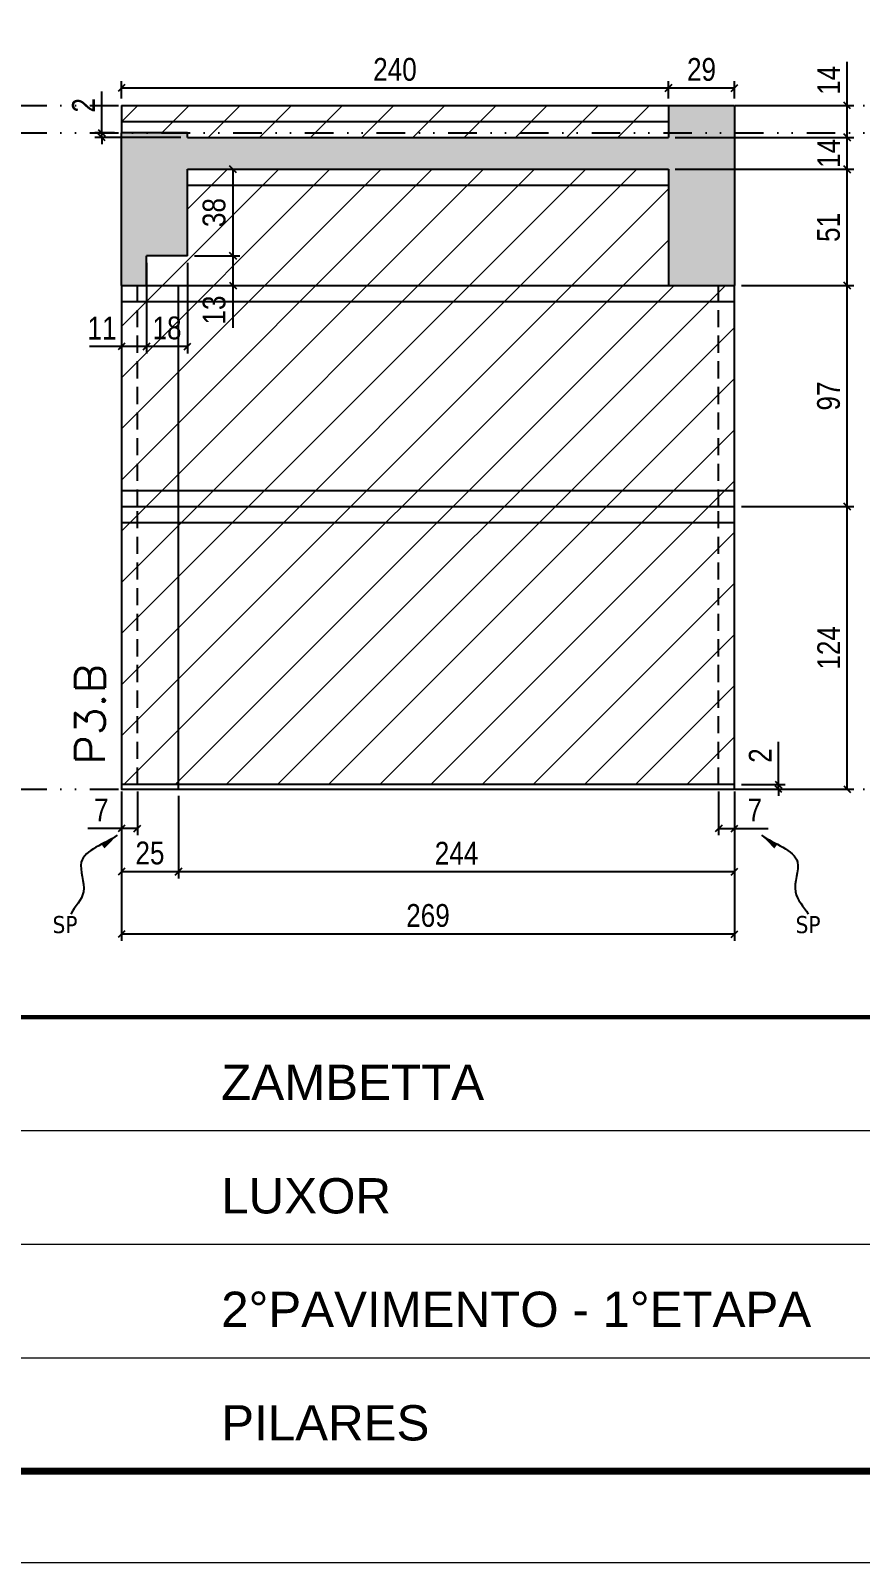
# Model space of a CAD drawing. Extents: x 14400 to 24104, y -21631 to 6985.
# Drawn here: x 15029 to 15393, y 3638 to 4310 of the extents above; entities that cross this region are included whole.
import ezdxf

# ---------------------------------------------------------------- set-up
doc = ezdxf.new("R2010")
doc.units = 0
for name, pattern in [('CONTINUO', [0]), ('DASHED', [0.75, 0.5, -0.25]), ('DIVIDE2', [0.625, 0.25, -0.125, 0, -0.125, 0, -0.125]), ('HIDDEN', [0.375, 0.25, -0.125])]:
    doc.linetypes.add(name, pattern=pattern)
for name, color, linetype in [('COTA', 241, 'Continuous'), ('Nível', 160, 'Continuous'), ('Painéis', 200, 'Continuous'), ('SARR_2.2x7', 40, 'Continuous'), ('texto', 7, 'Continuous')]:
    doc.layers.add(name, color=color, linetype=linetype)
for name, color, linetype, lineweight in [('Folhas', 255, 'Continuous', 9), ('Hachura', 251, 'Continuous', 9), ('SARRAFO DE PRESSAO', 251, 'DASHED', 9), ('Texto Seção', 7, 'Continuous', 15)]:
    doc.layers.add(name, color=color, linetype=linetype, lineweight=lineweight)
doc.styles.add('ARIAL', font='arial.ttf')
doc.styles.add('COTA TECNICA', font='techl___.ttf', dxfattribs={"height": 10})
doc.styles.add('COTA TECNICA-50', font='techl___.ttf', dxfattribs={"height": 10})
doc.styles.add('REGUA-120', font='ROMANS.shx', dxfattribs={"height": 15})
doc.styles.get("Standard").update_dxf_attribs({"font": 'arial.ttf'})
doc.dimstyles.new('COTA PAINEL-50', dxfattribs={"dimtxt": 10, "dimasz": 3, "dimexe": 3, "dimexo": 3, "dimgap": 3, "dimtad": 1, "dimdec": 1, "dimzin": 12, "dimdsep": 46, "dimtxsty": 'COTA TECNICA-50', "dimblk1": 'OBLIQUE', "dimblk2": 'OBLIQUE', "dimsah": 1, "dimcen": 0.9, "dimclrd": 4, "dimclre": 4, "dimclrt": 240, "dimadec": 1, "dimazin": 3, "dimtfac": 1, "dimtdec": 1, "dimtmove": 0, "dimatfit": 3, "dimfxl": 1, "dimtolj": 1, "dimtzin": 12, "dimarcsym": 0})
doc.dimstyles.new('PAINEL', dxfattribs={"dimtxt": 10, "dimasz": 3, "dimexe": 3, "dimexo": 3, "dimgap": 3, "dimtad": 1, "dimdec": 1, "dimzin": 12, "dimdsep": 46, "dimtxsty": 'COTA TECNICA', "dimblk1": 'OBLIQUE', "dimblk2": 'OBLIQUE', "dimsah": 1, "dimcen": 0.9, "dimclrd": 4, "dimclre": 4, "dimclrt": 240, "dimadec": 1, "dimazin": 3, "dimtfac": 1, "dimtdec": 1, "dimtmove": 0, "dimatfit": 3, "dimfxl": 1, "dimtolj": 1, "dimtzin": 12, "dimarcsym": 0})
doc.dimstyles.get("Standard").update_dxf_attribs({"dimtxt": 0.18, "dimasz": 0.18, "dimexe": 0.18, "dimexo": 0.0625, "dimgap": 0.09, "dimtad": 0, "dimtih": 1, "dimtoh": 1, "dimdec": 4, "dimzin": 0, "dimdsep": 46, "dimtxsty": 'Standard', "dimcen": 0.09, "dimadec": 0, "dimazin": 0, "dimtfac": 1, "dimtdec": 4, "dimtofl": 0, "dimtmove": 0, "dimatfit": 3, "dimfxl": 1, "dimtolj": 1, "dimtzin": 0, "dimarcsym": 0})

# ---------------------------------------------------------------- blocks, each defined once
blk = doc.blocks.new('9999999999')
at = {"color": 30, "linetype": 'CONTINUO'}
for p, q in [((98564.56, 34379.64), (99583.98, 34379.64)), ((98564.56, 34329.83), (99487.98, 34329.83)), ((98564.56, 34280.02), (99487.98, 34280.02))]:
    blk.add_line(p, q, dxfattribs=at)
at = {"color": 30, "linetype": 'CONTINUO', "const_width": 2}
blk.add_lwpolyline([(99583.98, 34230.21), (99583.98, 34414.45, 0.414214), (99568.98, 34429.45), (98228.98, 34429.45, 0.414214), (98213.98, 34414.45), (98213.98, 34245.21, 0.414214), (98228.98, 34230.21), (99583.98, 34230.21)], format="xyb", dxfattribs=at)
at = {"layer": 'Folhas'}
blk.add_lwpolyline([(98138.98, 34190.21), (99623.98, 34190.21), (99623.98, 35240.21), (98138.98, 35240.21)], close=True, dxfattribs=at)
at = {"layer": 'Folhas', "color": 30, "const_width": 3}
blk.add_lwpolyline([(98213.98, 34230.21), (99583.98, 34230.21), (99583.98, 35200.21), (98213.98, 35200.21)], close=True, dxfattribs=at)
at = {"color": 7, "linetype": 'Continuous', "ltscale": 5, "style": 'ARIAL'}
for s, height, p in [('ZAMBETTA', 15.483, (98837.68, 34393.13)), ('LUXOR', 15.483, (98837.68, 34343.32)), ('2°PAVIMENTO - 1°ETAPA', 15.4829, (98837.68, 34293.51)), ('PILARES', 15.483, (98837.68, 34243.7))]:
    blk.add_text(s, height=height, dxfattribs=at).set_placement(p)
blk = doc.blocks.new('_Oblique')
at = {"color": 0, "linetype": 'ByBlock', "lineweight": -2}
blk.add_line((-0.5, -0.5), (0.5, 0.5), dxfattribs=at)
blk = doc.blocks.new('*D695')
at = {"layer": 'COTA', "color": 4, "lineweight": -2, "transparency": 16777216}
for p, q in [((15068.41, 3975.86), (15068.41, 3910.24)), ((15337.41, 3975.86), (15337.41, 3910.24)), ((15337.41, 3913.24), (15068.41, 3913.24))]:
    blk.add_line(p, q, dxfattribs=at)
at = {"layer": 'Defpoints', "color": 0, "transparency": 16777216}
for p in [(15068.41, 3978.86), (15337.41, 3978.86), (15068.41, 3913.24)]:
    blk.add_point(p, dxfattribs=at)
at = {"layer": 'COTA', "color": 4, "lineweight": -2, "transparency": 16777216, "xscale": 3, "yscale": 3, "zscale": 3, "rotation": 180}
blk.add_blockref('_Oblique', (15068.41, 3913.24), dxfattribs=at)
at = {"layer": 'COTA', "color": 4, "lineweight": -2, "transparency": 16777216, "xscale": 3, "yscale": 3, "zscale": 3}
blk.add_blockref('_Oblique', (15337.41, 3913.24), dxfattribs=at)
at = {"layer": 'COTA', "color": 240, "transparency": 16777216, "insert": (15202.91, 3921.37), "char_height": 10, "attachment_point": 5, "style": 'COTA TECNICA'}
blk.add_mtext('\\A1;269', dxfattribs=at)
blk = doc.blocks.new('*D696')
at = {"layer": 'COTA', "color": 4, "lineweight": -2, "transparency": 16777216}
for p, q in [((15330.41, 3975.86), (15330.41, 3956.62)), ((15337.41, 3973.86), (15337.41, 3956.62)), ((15330.41, 3959.62), (15337.41, 3959.62)), ((15337.41, 3959.62), (15352.15, 3959.62))]:
    blk.add_line(p, q, dxfattribs=at)
at = {"layer": 'Defpoints', "color": 0, "transparency": 16777216}
for p in [(15330.41, 3978.86), (15337.41, 3976.86), (15337.41, 3959.62)]:
    blk.add_point(p, dxfattribs=at)
at = {"layer": 'COTA', "color": 4, "lineweight": -2, "transparency": 16777216, "xscale": 3, "yscale": 3, "zscale": 3, "rotation": 180}
blk.add_blockref('_Oblique', (15330.41, 3959.62), dxfattribs=at)
at = {"layer": 'COTA', "color": 4, "lineweight": -2, "transparency": 16777216, "xscale": 3, "yscale": 3, "zscale": 3}
blk.add_blockref('_Oblique', (15337.41, 3959.62), dxfattribs=at)
at = {"layer": 'COTA', "color": 240, "transparency": 16777216, "insert": (15346.28, 3967.69), "char_height": 10, "attachment_point": 5, "style": 'COTA TECNICA-50'}
blk.add_mtext('\\A1;7', dxfattribs=at)
blk = doc.blocks.new('*D697')
at = {"layer": 'COTA', "color": 4, "lineweight": -2, "transparency": 16777216}
for p, q in [((15068.41, 3973.86), (15068.41, 3956.62)), ((15075.41, 3975.86), (15075.41, 3956.62)), ((15068.41, 3959.62), (15053.68, 3959.62)), ((15075.41, 3959.62), (15068.41, 3959.62))]:
    blk.add_line(p, q, dxfattribs=at)
at = {"layer": 'Defpoints', "color": 0, "transparency": 16777216}
for p in [(15068.41, 3976.86), (15075.41, 3978.86), (15068.41, 3959.62)]:
    blk.add_point(p, dxfattribs=at)
at = {"layer": 'COTA', "color": 4, "lineweight": -2, "transparency": 16777216, "xscale": 3, "yscale": 3, "zscale": 3, "rotation": 180}
blk.add_blockref('_Oblique', (15068.41, 3959.62), dxfattribs=at)
at = {"layer": 'COTA', "color": 4, "lineweight": -2, "transparency": 16777216, "xscale": 3, "yscale": 3, "zscale": 3}
blk.add_blockref('_Oblique', (15075.41, 3959.62), dxfattribs=at)
at = {"layer": 'COTA', "color": 240, "transparency": 16777216, "insert": (15059.55, 3967.69), "char_height": 10, "attachment_point": 5, "style": 'COTA TECNICA-50'}
blk.add_mtext('\\A1;7', dxfattribs=at)
blk = doc.blocks.new('*D698')
at = {"layer": 'COTA', "color": 4, "lineweight": -2, "transparency": 16777216}
for p, q in [((15356.67, 3978.86), (15356.67, 3997.66)), ((15340.41, 3978.86), (15359.67, 3978.86)), ((15340.41, 3976.86), (15359.67, 3976.86)), ((15356.67, 3976.86), (15356.67, 3978.86)), ((15356.67, 3976.86), (15356.67, 3973.86))]:
    blk.add_line(p, q, dxfattribs=at)
at = {"layer": 'Defpoints', "color": 0, "transparency": 16777216}
for p in [(15337.41, 3978.86), (15337.41, 3976.86), (15356.67, 3976.86)]:
    blk.add_point(p, dxfattribs=at)
at = {"layer": 'COTA', "color": 4, "lineweight": -2, "transparency": 16777216, "xscale": 3, "yscale": 3, "zscale": 3}
for p, rotation in [((15356.67, 3978.86), 270), ((15356.67, 3976.86), 90)]:
    blk.add_blockref('_Oblique', p, dxfattribs=dict(at, rotation=rotation))
at = {"layer": 'COTA', "color": 240, "transparency": 16777216, "insert": (15348.67, 3991.61), "char_height": 10, "attachment_point": 5, "rotation": 90, "style": 'COTA TECNICA-50'}
blk.add_mtext('\\A1;2', dxfattribs=at)
blk = doc.blocks.new('*D699')
at = {"layer": 'COTA', "color": 4, "linetype": 'ByBlock', "lineweight": -2, "transparency": 16777216}
for p, q in [((15340.41, 4100.86), (15389.78, 4100.86)), ((15386.78, 3976.86), (15386.78, 4100.86)), ((15340.41, 3976.86), (15389.78, 3976.86))]:
    blk.add_line(p, q, dxfattribs=at)
at = {"layer": 'Defpoints', "color": 0, "linetype": 'ByBlock', "transparency": 16777216}
for p in [(15337.41, 4100.86), (15386.78, 4100.86), (15337.41, 3976.86)]:
    blk.add_point(p, dxfattribs=at)
at = {"layer": 'COTA', "color": 4, "linetype": 'ByBlock', "lineweight": -2, "transparency": 16777216, "xscale": 3, "yscale": 3, "zscale": 3}
for p, rotation in [((15386.78, 4100.86), 90), ((15386.78, 3976.86), 270)]:
    blk.add_blockref('_Oblique', p, dxfattribs=dict(at, rotation=rotation))
at = {"layer": 'COTA', "color": 240, "linetype": 'ByBlock', "transparency": 16777216, "insert": (15378.71, 4038.86), "char_height": 10, "attachment_point": 5, "rotation": 90, "style": 'COTA TECNICA'}
blk.add_mtext('\\A1;124', dxfattribs=at)
blk = doc.blocks.new('*D700')
at = {"layer": 'COTA', "color": 4, "lineweight": -2, "transparency": 16777216}
for p, q in [((15093.41, 3973.86), (15093.41, 3937.68)), ((15337.41, 3973.86), (15337.41, 3937.68)), ((15093.41, 3940.68), (15337.41, 3940.68))]:
    blk.add_line(p, q, dxfattribs=at)
at = {"layer": 'Defpoints', "color": 0, "transparency": 16777216}
for p in [(15093.41, 3976.86), (15337.41, 3976.86), (15337.41, 3940.68)]:
    blk.add_point(p, dxfattribs=at)
at = {"layer": 'COTA', "color": 4, "lineweight": -2, "transparency": 16777216, "xscale": 3, "yscale": 3, "zscale": 3, "rotation": 180}
blk.add_blockref('_Oblique', (15093.41, 3940.68), dxfattribs=at)
at = {"layer": 'COTA', "color": 4, "lineweight": -2, "transparency": 16777216, "xscale": 3, "yscale": 3, "zscale": 3}
blk.add_blockref('_Oblique', (15337.41, 3940.68), dxfattribs=at)
at = {"layer": 'COTA', "color": 240, "transparency": 16777216, "insert": (15215.41, 3948.75), "char_height": 10, "attachment_point": 5, "style": 'COTA TECNICA'}
blk.add_mtext('\\A1;244', dxfattribs=at)
blk = doc.blocks.new('*D701')
at = {"layer": 'COTA', "color": 4, "lineweight": -2, "transparency": 16777216}
for p, q in [((15068.41, 3973.86), (15068.41, 3937.68)), ((15093.41, 3973.86), (15093.41, 3937.68)), ((15068.41, 3940.68), (15093.41, 3940.68))]:
    blk.add_line(p, q, dxfattribs=at)
at = {"layer": 'Defpoints', "color": 0, "transparency": 16777216}
for p in [(15068.41, 3976.86), (15093.41, 3976.86), (15093.41, 3940.68)]:
    blk.add_point(p, dxfattribs=at)
at = {"layer": 'COTA', "color": 4, "lineweight": -2, "transparency": 16777216, "xscale": 3, "yscale": 3, "zscale": 3, "rotation": 180}
blk.add_blockref('_Oblique', (15068.41, 3940.68), dxfattribs=at)
at = {"layer": 'COTA', "color": 4, "lineweight": -2, "transparency": 16777216, "xscale": 3, "yscale": 3, "zscale": 3}
blk.add_blockref('_Oblique', (15093.41, 3940.68), dxfattribs=at)
at = {"layer": 'COTA', "color": 240, "transparency": 16777216, "insert": (15080.91, 3948.79), "char_height": 10, "attachment_point": 5, "style": 'COTA TECNICA'}
blk.add_mtext('\\A1;25', dxfattribs=at)
blk = doc.blocks.new('*D703')
at = {"layer": 'COTA', "color": 4, "lineweight": -2, "transparency": 16777216}
for p, q in [((15340.41, 4197.86), (15389.78, 4197.86)), ((15386.78, 4100.86), (15386.78, 4197.86)), ((15340.41, 4100.86), (15389.78, 4100.86))]:
    blk.add_line(p, q, dxfattribs=at)
at = {"layer": 'Defpoints', "color": 0, "transparency": 16777216}
for p in [(15337.41, 4197.86), (15386.78, 4197.86), (15337.41, 4100.86)]:
    blk.add_point(p, dxfattribs=at)
at = {"layer": 'COTA', "color": 4, "lineweight": -2, "transparency": 16777216, "xscale": 3, "yscale": 3, "zscale": 3}
for p, rotation in [((15386.78, 4197.86), 90), ((15386.78, 4100.86), 270)]:
    blk.add_blockref('_Oblique', p, dxfattribs=dict(at, rotation=rotation))
at = {"layer": 'COTA', "color": 240, "transparency": 16777216, "insert": (15378.68, 4149.36), "char_height": 10, "attachment_point": 5, "rotation": 90, "style": 'COTA TECNICA'}
blk.add_mtext('\\A1;97', dxfattribs=at)
blk = doc.blocks.new('*D707')
at = {"layer": 'COTA', "color": 4, "lineweight": -2, "transparency": 16777216}
for p, q in [((15068.41, 4279.86), (15068.41, 4287.54)), ((15068.41, 4284.54), (15308.41, 4284.54)), ((15308.41, 4279.86), (15308.41, 4287.54))]:
    blk.add_line(p, q, dxfattribs=at)
at = {"layer": 'Defpoints', "color": 0, "transparency": 16777216}
for p in [(15308.41, 4284.54), (15068.41, 4276.86), (15308.41, 4276.86)]:
    blk.add_point(p, dxfattribs=at)
at = {"layer": 'COTA', "color": 4, "lineweight": -2, "transparency": 16777216, "xscale": 3, "yscale": 3, "zscale": 3, "rotation": 180}
blk.add_blockref('_Oblique', (15068.41, 4284.54), dxfattribs=at)
at = {"layer": 'COTA', "color": 4, "lineweight": -2, "transparency": 16777216, "xscale": 3, "yscale": 3, "zscale": 3}
blk.add_blockref('_Oblique', (15308.41, 4284.54), dxfattribs=at)
at = {"layer": 'COTA', "color": 240, "transparency": 16777216, "insert": (15188.41, 4292.64), "char_height": 10, "attachment_point": 5, "style": 'COTA TECNICA'}
blk.add_mtext('\\A1;240', dxfattribs=at)
blk = doc.blocks.new('*D708')
at = {"layer": 'COTA', "color": 4, "lineweight": -2, "transparency": 16777216}
for p, q in [((15308.41, 4279.86), (15308.41, 4287.54)), ((15308.41, 4284.54), (15337.41, 4284.54)), ((15337.41, 4279.86), (15337.41, 4287.54))]:
    blk.add_line(p, q, dxfattribs=at)
at = {"layer": 'Defpoints', "color": 0, "transparency": 16777216}
for p in [(15337.41, 4284.54), (15308.41, 4276.86), (15337.41, 4276.86)]:
    blk.add_point(p, dxfattribs=at)
at = {"layer": 'COTA', "color": 4, "lineweight": -2, "transparency": 16777216, "xscale": 3, "yscale": 3, "zscale": 3, "rotation": 180}
blk.add_blockref('_Oblique', (15308.41, 4284.54), dxfattribs=at)
at = {"layer": 'COTA', "color": 4, "lineweight": -2, "transparency": 16777216, "xscale": 3, "yscale": 3, "zscale": 3}
blk.add_blockref('_Oblique', (15337.41, 4284.54), dxfattribs=at)
at = {"layer": 'COTA', "color": 240, "transparency": 16777216, "insert": (15322.91, 4292.62), "char_height": 10, "attachment_point": 5, "style": 'COTA TECNICA'}
blk.add_mtext('\\A1;29', dxfattribs=at)
blk = doc.blocks.new('*D709')
at = {"layer": 'COTA', "color": 4, "lineweight": -2, "transparency": 16777216}
for p, q in [((15386.78, 4276.86), (15386.78, 4295.98)), ((15340.41, 4276.86), (15389.78, 4276.86)), ((15386.78, 4262.86), (15386.78, 4276.86)), ((15311.41, 4262.86), (15389.78, 4262.86))]:
    blk.add_line(p, q, dxfattribs=at)
at = {"layer": 'Defpoints', "color": 0, "transparency": 16777216}
for p in [(15337.41, 4276.86), (15386.78, 4276.86), (15308.41, 4262.86)]:
    blk.add_point(p, dxfattribs=at)
at = {"layer": 'COTA', "color": 4, "lineweight": -2, "transparency": 16777216, "xscale": 3, "yscale": 3, "zscale": 3}
for p, rotation in [((15386.78, 4276.86), 90), ((15386.78, 4262.86), 270)]:
    blk.add_blockref('_Oblique', p, dxfattribs=dict(at, rotation=rotation))
at = {"layer": 'COTA', "color": 240, "transparency": 16777216, "insert": (15378.71, 4287.92), "char_height": 10, "attachment_point": 5, "rotation": 90, "style": 'COTA TECNICA'}
blk.add_mtext('\\A1;14', dxfattribs=at)
blk = doc.blocks.new('*D1946')
at = {"layer": 'COTA', "color": 4, "lineweight": -2, "transparency": 16777216}
for p, q in [((15311.41, 4248.86), (15389.78, 4248.86)), ((15386.78, 4197.86), (15386.78, 4248.86)), ((15340.41, 4197.86), (15389.78, 4197.86))]:
    blk.add_line(p, q, dxfattribs=at)
at = {"layer": 'Defpoints', "color": 0, "transparency": 16777216}
for p in [(15308.41, 4248.86), (15386.78, 4248.86), (15337.41, 4197.86)]:
    blk.add_point(p, dxfattribs=at)
at = {"layer": 'COTA', "color": 4, "lineweight": -2, "transparency": 16777216, "xscale": 3, "yscale": 3, "zscale": 3}
for p, rotation in [((15386.78, 4248.86), 90), ((15386.78, 4197.86), 270)]:
    blk.add_blockref('_Oblique', p, dxfattribs=dict(at, rotation=rotation))
at = {"layer": 'COTA', "color": 240, "transparency": 16777216, "insert": (15378.67, 4223.36), "char_height": 10, "attachment_point": 5, "rotation": 90, "style": 'COTA TECNICA'}
blk.add_mtext('\\A1;51', dxfattribs=at)
blk = doc.blocks.new('*D1947')
at = {"layer": 'COTA', "color": 4, "lineweight": -2, "transparency": 16777216}
for p, q in [((15311.41, 4262.86), (15389.78, 4262.86)), ((15386.78, 4248.86), (15386.78, 4262.86)), ((15311.41, 4248.86), (15389.78, 4248.86))]:
    blk.add_line(p, q, dxfattribs=at)
at = {"layer": 'Defpoints', "color": 0, "transparency": 16777216}
for p in [(15308.41, 4262.86), (15386.78, 4262.86), (15308.41, 4248.86)]:
    blk.add_point(p, dxfattribs=at)
at = {"layer": 'COTA', "color": 4, "lineweight": -2, "transparency": 16777216, "xscale": 3, "yscale": 3, "zscale": 3}
for p, rotation in [((15386.78, 4262.86), 90), ((15386.78, 4248.86), 270)]:
    blk.add_blockref('_Oblique', p, dxfattribs=dict(at, rotation=rotation))
at = {"layer": 'COTA', "color": 240, "transparency": 16777216, "insert": (15378.71, 4255.86), "char_height": 10, "attachment_point": 5, "rotation": 90, "style": 'COTA TECNICA'}
blk.add_mtext('\\A1;14', dxfattribs=at)
blk = doc.blocks.new('*D1948')
at = {"layer": 'COTA', "color": 4, "lineweight": -2, "transparency": 16777216}
for p, q in [((15059.73, 4264.86), (15059.73, 4282.97)), ((15065.41, 4264.86), (15056.73, 4264.86)), ((15094.41, 4262.86), (15056.73, 4262.86)), ((15059.73, 4262.86), (15059.73, 4264.86)), ((15059.73, 4262.86), (15059.73, 4259.86))]:
    blk.add_line(p, q, dxfattribs=at)
at = {"layer": 'Defpoints', "color": 0, "transparency": 16777216}
for p in [(15059.73, 4264.86), (15068.41, 4264.86), (15097.41, 4262.86)]:
    blk.add_point(p, dxfattribs=at)
at = {"layer": 'COTA', "color": 4, "lineweight": -2, "transparency": 16777216, "xscale": 3, "yscale": 3, "zscale": 3}
for p, rotation in [((15059.73, 4264.86), 270), ((15059.73, 4262.86), 90)]:
    blk.add_blockref('_Oblique', p, dxfattribs=dict(at, rotation=rotation))
at = {"layer": 'COTA', "color": 240, "transparency": 16777216, "insert": (15051.73, 4276.92), "char_height": 10, "attachment_point": 5, "rotation": 90, "style": 'COTA TECNICA'}
blk.add_mtext('\\A1;2', dxfattribs=at)
blk = doc.blocks.new('*D2198')
at = {"layer": 'COTA', "color": 4, "lineweight": -2, "transparency": 16777216}
for p, q in [((15100.41, 4248.86), (15120.33, 4248.86)), ((15117.33, 4248.86), (15117.33, 4210.86)), ((15100.41, 4210.86), (15120.33, 4210.86))]:
    blk.add_line(p, q, dxfattribs=at)
at = {"layer": 'Defpoints', "color": 0, "transparency": 16777216}
for p in [(15097.41, 4248.86), (15097.41, 4210.86), (15117.33, 4210.86)]:
    blk.add_point(p, dxfattribs=at)
at = {"layer": 'COTA', "color": 4, "lineweight": -2, "transparency": 16777216, "xscale": 3, "yscale": 3, "zscale": 3}
for p, rotation in [((15117.33, 4248.86), 90), ((15117.33, 4210.86), 270)]:
    blk.add_blockref('_Oblique', p, dxfattribs=dict(at, rotation=rotation))
at = {"layer": 'COTA', "color": 240, "transparency": 16777216, "insert": (15109.08, 4229.86), "char_height": 10, "attachment_point": 5, "rotation": 90, "style": 'COTA TECNICA'}
blk.add_mtext('\\A1;38', dxfattribs=at)
blk = doc.blocks.new('*D2199')
at = {"layer": 'COTA', "color": 4, "lineweight": -2, "transparency": 16777216}
for p, q in [((15100.41, 4210.86), (15120.33, 4210.86)), ((15117.33, 4210.86), (15117.33, 4197.86)), ((15100.41, 4197.86), (15120.33, 4197.86)), ((15117.33, 4197.86), (15117.33, 4179.34))]:
    blk.add_line(p, q, dxfattribs=at)
at = {"layer": 'Defpoints', "color": 0, "transparency": 16777216}
for p in [(15097.41, 4210.86), (15097.41, 4197.86), (15117.33, 4197.86)]:
    blk.add_point(p, dxfattribs=at)
at = {"layer": 'COTA', "color": 4, "lineweight": -2, "transparency": 16777216, "xscale": 3, "yscale": 3, "zscale": 3}
for p, rotation in [((15117.33, 4210.86), 90), ((15117.33, 4197.86), 270)]:
    blk.add_blockref('_Oblique', p, dxfattribs=dict(at, rotation=rotation))
at = {"layer": 'COTA', "color": 240, "transparency": 16777216, "insert": (15109.11, 4187.1), "char_height": 10, "attachment_point": 5, "rotation": 90, "style": 'COTA TECNICA'}
blk.add_mtext('\\A1;13', dxfattribs=at)
blk = doc.blocks.new('*D2200')
at = {"layer": 'COTA', "color": 4, "lineweight": -2, "transparency": 16777216}
for p, q in [((15068.41, 4194.86), (15068.41, 4168.1)), ((15079.41, 4194.86), (15079.41, 4168.1)), ((15068.41, 4171.1), (15054.33, 4171.1)), ((15079.41, 4171.1), (15068.41, 4171.1))]:
    blk.add_line(p, q, dxfattribs=at)
at = {"layer": 'Defpoints', "color": 0, "transparency": 16777216}
for p in [(15068.41, 4197.86), (15079.41, 4197.86), (15068.41, 4171.1)]:
    blk.add_point(p, dxfattribs=at)
at = {"layer": 'COTA', "color": 4, "lineweight": -2, "transparency": 16777216, "xscale": 3, "yscale": 3, "zscale": 3, "rotation": 180}
blk.add_blockref('_Oblique', (15068.41, 4171.1), dxfattribs=at)
at = {"layer": 'COTA', "color": 4, "lineweight": -2, "transparency": 16777216, "xscale": 3, "yscale": 3, "zscale": 3}
blk.add_blockref('_Oblique', (15079.41, 4171.1), dxfattribs=at)
at = {"layer": 'COTA', "color": 240, "transparency": 16777216, "insert": (15059.87, 4179.16), "char_height": 10, "attachment_point": 5, "style": 'COTA TECNICA'}
blk.add_mtext('\\A1;11', dxfattribs=at)
blk = doc.blocks.new('*D2201')
at = {"layer": 'COTA', "color": 4, "lineweight": -2, "transparency": 16777216}
for p, q in [((15079.41, 4207.86), (15079.41, 4168.1)), ((15097.41, 4207.86), (15097.41, 4168.1)), ((15097.41, 4171.1), (15079.41, 4171.1))]:
    blk.add_line(p, q, dxfattribs=at)
at = {"layer": 'Defpoints', "color": 0, "transparency": 16777216}
for p in [(15079.41, 4210.86), (15097.41, 4210.86), (15079.41, 4171.1)]:
    blk.add_point(p, dxfattribs=at)
at = {"layer": 'COTA', "color": 4, "lineweight": -2, "transparency": 16777216, "xscale": 3, "yscale": 3, "zscale": 3, "rotation": 180}
blk.add_blockref('_Oblique', (15079.41, 4171.1), dxfattribs=at)
at = {"layer": 'COTA', "color": 4, "lineweight": -2, "transparency": 16777216, "xscale": 3, "yscale": 3, "zscale": 3}
blk.add_blockref('_Oblique', (15097.41, 4171.1), dxfattribs=at)
at = {"layer": 'COTA', "color": 240, "transparency": 16777216, "insert": (15088.41, 4179.19), "char_height": 10, "attachment_point": 5, "style": 'COTA TECNICA'}
blk.add_mtext('\\A1;18', dxfattribs=at)

msp = doc.modelspace()

# ---------------------------------------------------------------- hatches: boundary and pattern name
at = {"layer": 'COTA'}
h = msp.add_hatch(dxfattribs=at)
h.set_pattern_fill('AR-CONC', color=256, scale=0.03)
h.paths.add_polyline_path([(15337.41, 4264.86), (15308.41, 4264.86), (15308.41, 4262.86), (15097.41, 4262.86), (15097.41, 4264.86), (15068.41, 4264.86), (15068.41, 4197.86), (15079.41, 4197.86), (15079.41, 4210.86), (15097.41, 4210.86), (15097.41, 4248.86), (15308.41, 4248.86), (15308.41, 4197.86), (15337.41, 4197.86)])
h.paths.add_polyline_path([(15337.41, 4276.86), (15308.41, 4276.86), (15308.41, 4264.86), (15337.41, 4264.86)])
at = {"layer": 'Hachura', "linetype": 'ByBlock'}
h = msp.add_hatch(dxfattribs=at)
h.set_pattern_fill('ANSI31', color=256, scale=5)
h.paths.add_polyline_path([(14873.02, 4276.86), (14633.02, 4276.86), (14633.02, 4262.86), (14873.02, 4262.86)])
h.paths.add_polyline_path([(14848.02, 4197.86), (14604.02, 4197.86), (14604.02, 4100.86), (14848.02, 4100.86)])
h.paths.add_polyline_path([(14848.02, 4100.86), (14604.02, 4100.86), (14604.02, 3978.86), (14848.02, 3978.86)])
h.paths.add_polyline_path([(14873.02, 4100.86), (14848.02, 4100.86), (14848.02, 3978.86), (14873.02, 3978.86)])
h.paths.add_polyline_path([(14873.02, 4197.86), (14848.02, 4197.86), (14848.02, 4100.86), (14873.02, 4100.86)])
h.paths.add_polyline_path([(15093.41, 4100.86), (15068.41, 4100.86), (15068.41, 3978.86), (15093.41, 3978.86)])
h.paths.add_polyline_path([(15093.41, 4197.86), (15068.41, 4197.86), (15068.41, 4100.86), (15093.41, 4100.86)])
h.paths.add_polyline_path([(15337.41, 4197.86), (15093.41, 4197.86), (15093.41, 4100.86), (15337.41, 4100.86)])
h.paths.add_polyline_path([(15308.41, 4248.86), (15097.41, 4248.86), (15097.41, 4210.86), (15079.41, 4210.86), (15079.41, 4197.86), (15308.41, 4197.86)])
h.paths.add_polyline_path([(15337.41, 4100.86), (15093.41, 4100.86), (15093.41, 3978.86), (15337.41, 3978.86)])
h.paths.add_polyline_path([(15308.41, 4276.86), (15068.41, 4276.86), (15068.41, 4264.86), (15097.41, 4264.86), (15097.41, 4262.86), (15308.41, 4262.86)])

# ---------------------------------------------------------------- linework, layer by layer
at = {"layer": 'COTA'}
for p, q in [((15308.41, 4276.86), (15337.41, 4276.86)), ((15337.41, 4276.86), (15337.41, 4197.86)), ((15068.41, 4197.86), (15068.41, 4264.86))]:
    msp.add_line(p, q, dxfattribs=at)
at = {"layer": 'Nível', "color": 4, "linetype": 'DIVIDE2', "ltscale": 50}
for p, q in [((14488.47, 4276.86), (15858.47, 4276.86)), ((14488.47, 4264.86), (15858.47, 4264.86)), ((14488.47, 3976.86), (15858.47, 3976.86)), ((14488.47, 3976.86), (15858.47, 3976.86))]:
    msp.add_line(p, q, dxfattribs=at)
at = {"layer": 'Painéis'}
for p, q in [((15068.41, 4276.86), (15308.41, 4276.86)), ((15068.41, 4276.86), (15068.41, 4264.86)), ((15308.41, 4276.86), (15308.41, 4262.86)), ((15097.41, 4264.86), (15068.41, 4264.86)), ((15097.41, 4262.86), (15097.41, 4264.86)), ((15097.41, 4262.86), (15308.41, 4262.86)), ((15097.41, 4210.86), (15097.41, 4248.86)), ((15097.41, 4248.86), (15308.41, 4248.86)), ((15308.41, 4248.86), (15308.41, 4197.86)), ((15079.41, 4197.86), (15079.41, 4210.86)), ((15097.41, 4210.86), (15079.41, 4210.86)), ((15068.41, 4197.86), (15068.41, 3978.86)), ((15068.41, 4197.86), (15337.41, 4197.86)), ((15093.41, 3976.86), (15093.41, 4197.86)), ((15337.41, 3978.86), (15337.41, 4197.86)), ((15068.41, 4100.86), (15337.41, 4100.86))]:
    msp.add_line(p, q, dxfattribs=at)
msp.add_lwpolyline([(15337.41, 3978.86), (15068.41, 3978.86), (15068.41, 3976.86), (15337.41, 3976.86)], close=True, dxfattribs=at)
at = {"layer": 'SARR_2.2x7'}
for p, q in [((15068.41, 4269.86), (15308.41, 4269.86)), ((15097.41, 4241.86), (15308.41, 4241.86)), ((15068.41, 4190.86), (15337.41, 4190.86)), ((15068.41, 4107.86), (15337.41, 4107.86)), ((15068.41, 4093.86), (15337.41, 4093.86))]:
    msp.add_line(p, q, dxfattribs=at)
at = {"layer": 'SARR_2.2x7', "linetype": 'HIDDEN', "ltscale": 30}
for p, q in [((15075.41, 4100.86), (15075.41, 4197.86)), ((15330.41, 4100.86), (15330.41, 4197.86)), ((15075.41, 3978.86), (15075.41, 4100.86)), ((15330.41, 3978.86), (15330.41, 4100.86))]:
    msp.add_line(p, q, dxfattribs=at)

# ---------------------------------------------------------------- block references
at = {"layer": 'SARRAFO DE PRESSAO', "color": 6, "linetype": 'ByBlock'}
msp.add_blockref('9999999999', (-83725.51, -30552.63), dxfattribs=at)

# ---------------------------------------------------------------- texts
at = {"layer": 'texto', "color": 0, "char_height": 7.5, "attachment_point": 5}
for insert in [(15043.64, 3917.37), (15369.66, 3917.37)]:
    msp.add_mtext('{\\fTahoma|b0|i0|c0|p34;\\C4;SP}', dxfattribs=dict(at, insert=insert))
at = {"layer": 'Texto Seção', "style": 'REGUA-120', "width": 1.1}
msp.add_text('P3.B', height=13, rotation=90, dxfattribs=at).set_placement((15061.17, 3987.62))

# ---------------------------------------------------------------- dimensions: what is measured, and where the dimension line sits
at = {"layer": 'COTA'}
for base, p1, p2, dimstyle, picture, middle in [((15308.41, 4284.54), (15068.41, 4276.86), (15308.41, 4276.86), 'PAINEL', '*D707', (15188.41, 4292.64)), ((15337.41, 4284.54), (15308.41, 4276.86), (15337.41, 4276.86), 'PAINEL', '*D708', (15322.91, 4292.62)), ((15079.41, 4171.1), (15097.41, 4210.86), (15079.41, 4210.86), 'PAINEL', '*D2201', (15088.41, 4179.19)), ((15068.41, 4171.1), (15079.41, 4197.86), (15068.41, 4197.86), 'PAINEL', '*D2200', (15059.87, 4179.16)), ((15337.41, 3959.62), (15330.41, 3978.86), (15337.41, 3976.86), 'COTA PAINEL-50', '*D696', (15346.28, 3967.69))]:
    dim = msp.add_linear_dim(base=base, p1=p1, p2=p2, dimstyle=dimstyle, dxfattribs=at)
    dim.commit()
    dim.dimension.update_dxf_attribs({"geometry": picture, "text_midpoint": middle})
for base, p1, p2, angle, dimstyle, picture, middle in [((15386.78, 4276.86), (15308.41, 4262.86), (15337.41, 4276.86), 90, 'PAINEL', '*D709', (15378.71, 4287.92)), ((15059.73, 4264.86), (15097.41, 4262.86), (15068.41, 4264.86), 90, 'PAINEL', '*D1948', (15051.73, 4276.92)), ((15117.33, 4210.86), (15097.41, 4248.86), (15097.41, 4210.86), 90, 'PAINEL', '*D2198', (15109.08, 4229.86)), ((15386.78, 4248.86), (15337.41, 4197.86), (15308.41, 4248.86), 90, 'PAINEL', '*D1946', (15378.67, 4223.36)), ((15117.33, 4197.86), (15097.41, 4210.86), (15097.41, 4197.86), 90, 'PAINEL', '*D2199', (15109.11, 4187.1)), ((15386.78, 4197.86), (15337.41, 4100.86), (15337.41, 4197.86), 90, 'PAINEL', '*D703', (15378.68, 4149.36)), ((15068.41, 3959.62), (15075.41, 3978.86), (15068.41, 3976.86), 180, 'COTA PAINEL-50', '*D697', (15059.55, 3967.69))]:
    dim = msp.add_linear_dim(base=base, p1=p1, p2=p2, angle=angle, dimstyle=dimstyle, dxfattribs=at)
    dim.commit()
    dim.dimension.update_dxf_attribs({"geometry": picture, "text_midpoint": middle})
for base, p1, p2, dimstyle, picture, middle in [((15386.78, 4262.86), (15308.41, 4248.86), (15308.41, 4262.86), 'PAINEL', '*D1947', (15386.78, 4255.86)), ((15356.67, 3976.86), (15337.41, 3978.86), (15337.41, 3976.86), 'COTA PAINEL-50', '*D698', (15356.67, 3991.61))]:
    dim = msp.add_linear_dim(base=base, p1=p1, p2=p2, angle=90, dimstyle=dimstyle, dxfattribs=at)
    dim.commit()
    dim.dimension.update_dxf_attribs({"geometry": picture, "text_midpoint": middle, "dimtype": 160})
at = {"layer": 'COTA', "linetype": 'ByBlock'}
dim = msp.add_aligned_dim(p1=(15337.41, 3976.86), p2=(15337.41, 4100.86), distance=-49.37, dimstyle='PAINEL', dxfattribs=at)
dim.commit()
dim.dimension.update_dxf_attribs({"geometry": '*D699', "text_midpoint": (15378.71, 4038.86)})
at = {"layer": 'COTA'}
dim = msp.add_linear_dim(base=(15068.41, 3913.24), p1=(15337.41, 3978.86), p2=(15068.41, 3978.86), angle=180, dimstyle='PAINEL', override={"dimarcsym": 2}, dxfattribs=at)
dim.commit()
dim.dimension.update_dxf_attribs({"geometry": '*D695', "text_midpoint": (15202.91, 3921.37)})
dim = msp.add_linear_dim(base=(15093.41, 3940.68), p1=(15068.41, 3976.86), p2=(15093.41, 3976.86), dimstyle='PAINEL', dxfattribs=at)
dim.commit()
dim.dimension.update_dxf_attribs({"geometry": '*D701', "text_midpoint": (15080.91, 3940.68), "dimtype": 160})
dim = msp.add_linear_dim(base=(15337.41, 3940.68), p1=(15093.41, 3976.86), p2=(15337.41, 3976.86), dimstyle='PAINEL', override={"dimtmove": 1}, dxfattribs=at)
dim.commit()
dim.dimension.update_dxf_attribs({"geometry": '*D700', "text_midpoint": (15215.41, 3948.75)})

# ---------------------------------------------------------------- leaders
at = {"layer": 'COTA', "path_type": 1}
for points in [[(15066.59, 3956.68), (15050.8, 3944.84), (15051.73, 3931.84), (15046.17, 3922.06)], [(15349.24, 3956.68), (15365.03, 3944.84), (15364.1, 3931.84), (15369.66, 3922.06)]]:
    msp.add_leader(points, dimstyle='Standard', override={"dimasz": 8}, dxfattribs=at)

doc.saveas('drawing.dxf')
